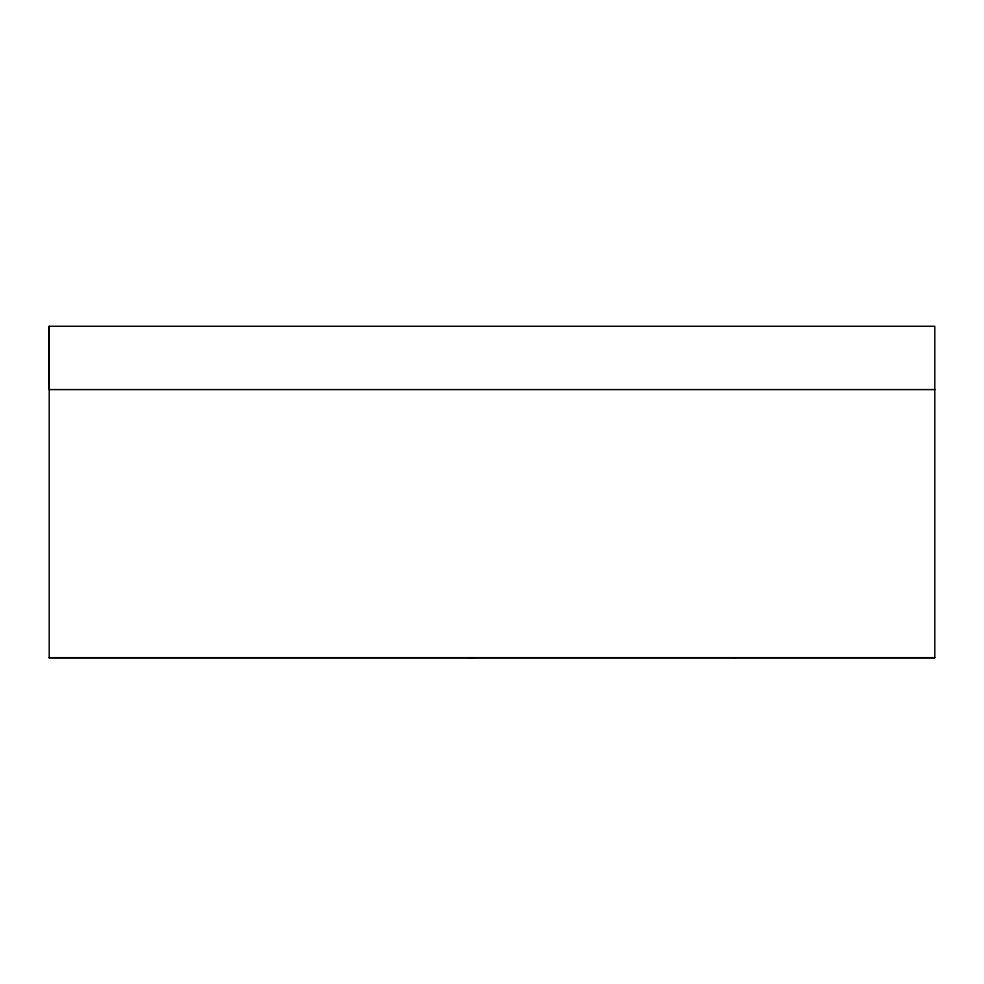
<?xml version="1.0" encoding="UTF-8"?>
<svg xmlns="http://www.w3.org/2000/svg" width="984" height="984" viewBox="0 0 984 984"><rect width="100%" height="100%" fill="white"/><g stroke="black" fill="none" stroke-linecap="round" stroke-linejoin="round"><path stroke-width="1.48" d="M49.2 657.718L49.2 326.27L934.8 326.27L934.8 552.172L934.8 657.718L49.2 657.718L934.8 657.718M468.765 657.73L474.411 657.718M733.474 657.73L734.95 657.718M934.8 389.603L49.2 389.603L49.2 326.282"/></g></svg>
